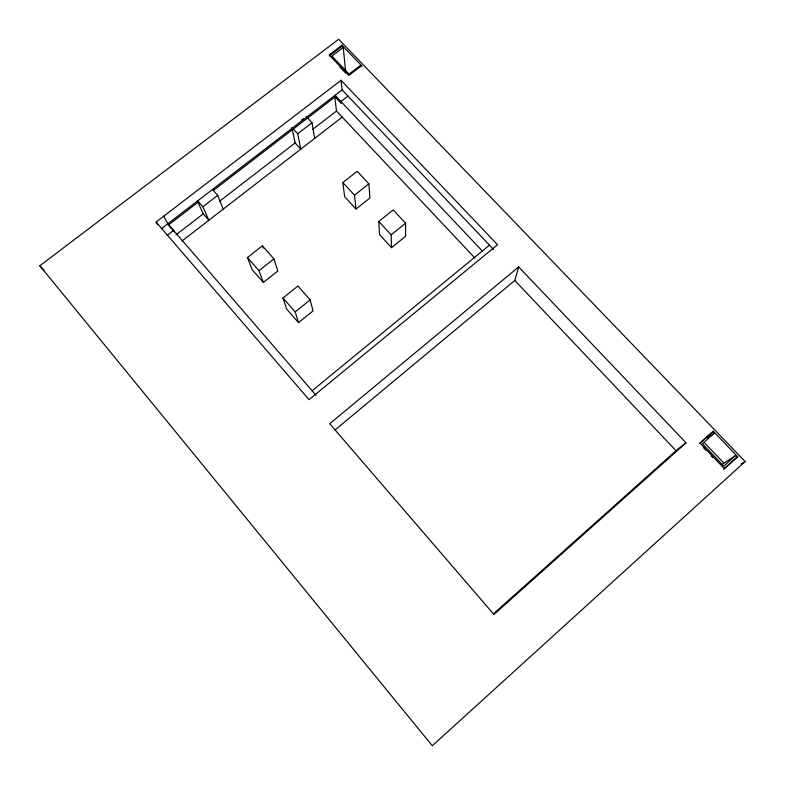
<?xml version="1.0" encoding="UTF-8"?>
<svg xmlns="http://www.w3.org/2000/svg" width="785" height="785" viewBox="0 0 785 785"><rect width="100%" height="100%" fill="white"/><g stroke="black" fill="none" stroke-linecap="round" stroke-linejoin="round"><path stroke-width="1.18" d="M405.6 223.225L405.57 236.344L391.548 247.648L379.548 234.617L378.782 221.458L393.216 209.929L405.6 223.225L391.146 234.833L391.548 247.648M335.195 429.846L514.783 280.461L518.669 266.939L686.031 442.818L493.951 614.488L329.729 423.714L518.669 266.939M737.694 456.664L723.839 469.047L737.694 456.664L713.251 431.259L699.464 443.535M745.142 461.541L432.299 745.75L39.858 265.781L338.659 39.25L745.142 461.541L741.138 463.925M721.945 464.602L735.584 455.506L737.076 457.047M735.584 455.506L723.819 466.153L702.408 443.751L714.154 433.212L712.682 431.681M713.251 431.259L700.014 443.123L724.427 468.684M493.382 613.88L675.993 450.708L686.031 442.818M312.096 390.773L489.497 245.165M298.516 322.615L313.048 310.909L310.183 299.87L297.947 286.034L282.973 297.986L286.653 309.074L298.516 322.615L295.199 311.91L282.973 297.986M295.199 311.91L310.183 299.87M263.348 282.472L277.811 271.002L273.896 258.854L262.367 245.833L247.461 257.539L252.171 269.706L263.348 282.472L258.971 270.648L247.461 257.539M355.968 209.016L369.931 197.948L368.881 183.798L357.214 171.277L342.839 182.571L344.664 196.741L355.968 209.016L354.486 195.171L342.839 182.571M258.971 270.648L273.896 258.854M354.486 195.171L368.881 183.798M181.826 241.152L342.201 117.102M197.457 200.96L203.227 213.854L208.839 220.261L202.883 206.759L217.69 195.347L212.48 189.47M292.285 129.417L295.131 142.948L300.812 149.121L297.701 133.735L311.998 122.725L306.14 116.435M167.019 235.49L173.593 230.417L174.378 231.889L168.078 224.588M347.99 96.084L340.945 101.51L341.151 103.355L334.714 96.535L335.96 96.241L213.373 190.47M176.232 234.676L203.227 213.854M219.506 201.294L295.131 142.948M312.783 129.329L336.5 111.038L334.714 96.535M301.381 120.095L303.285 118.633M161.278 228.808L342.103 89.882L341.063 80.296L156.117 222.027L157.697 224.844M168.726 224.775L198.566 201.843M361.591 65.646L348.795 75.458L329.19 54.93L341.966 45.236L361.591 65.646L361.669 66.637L360.472 65.391L349.119 74.094L331.918 56.098L343.251 47.483L341.966 45.236M329.317 55.941L342.064 46.256M707.746 438.001L714.154 433.212M703.988 442.279L723.77 462.954M339.915 67.039L345.626 73.015M703.674 447.931L706.186 450.57M711.23 455.849L712.908 457.606M341.063 80.296L497.533 244.734L309.035 399.673L156.117 222.027M342.103 89.882L493.52 249.404M514.783 280.461L675.993 450.708M335.067 95.289L482.343 251.033M336.5 111.038L474.974 258.088M291.863 127.406L297.701 133.735M378.782 221.458L391.146 234.833M39.858 265.781L43.98 270.285M197.683 200.832L202.883 206.759M316.041 395.336L167.843 223.764L163.761 216.16M217.69 195.347L223.195 209.153M262.367 245.833L263.132 248.099M311.998 122.725L314.677 138.395M343.251 47.483L345.626 71.406"/></g></svg>
